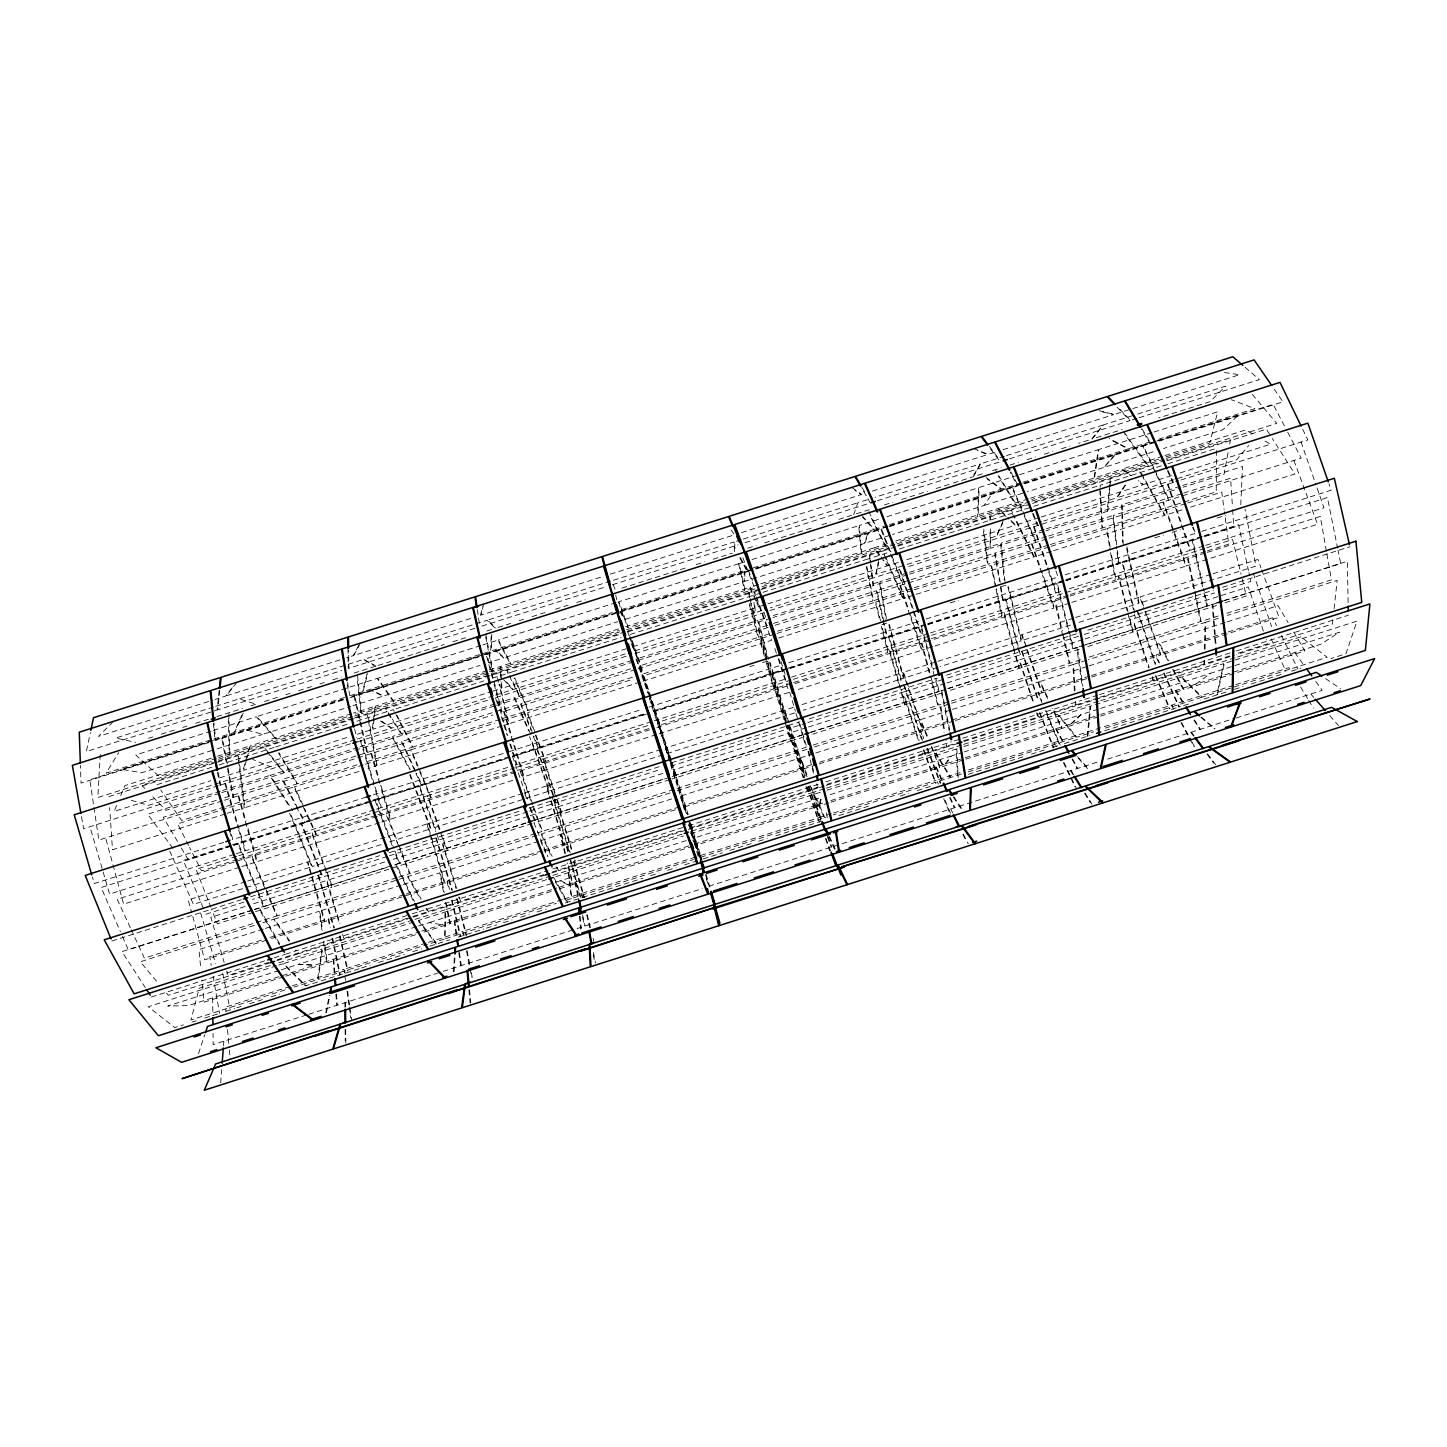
<?xml version="1.0" encoding="UTF-8"?>
<svg xmlns="http://www.w3.org/2000/svg" width="1447" height="1447" viewBox="0 0 1447 1447"><rect width="100%" height="100%" fill="white"/><g stroke="black" fill="none" stroke-linecap="round" stroke-linejoin="round"><path stroke-width="0.75" stroke-dasharray="5 3.75" d="M1216.529 450.505L1216.222 491.817L1102.542 527.938L1100.136 485.27L1165.739 464.451M1204.103 660.465L1203.976 664.933L1075.917 705.792L1075.664 701.433M1204.41 649.287L1205.134 622.463L1088.361 659.669M1204.736 660.266L1204.628 664.734L1234.454 655.22M1205.044 649.088L1205.785 622.246L1218.718 618.14M491.781 634.292L491.311 650.897L612.244 612.533M491.112 636.571L490.678 651.096L363.125 691.557L367.647 673.669M1240.766 504.768L1242.539 466.477L1182.398 485.577M100.277 754.339L97.799 797.55L216.272 759.946M453.454 971.859L454.557 954.061M454.087 971.661L455.045 956.087M220.686 1082.862L221.662 1069.767M223.489 1045.783L223.815 1041.424M1109.668 484.546L1107.208 511.352L1045.819 530.85M1109.867 482.321L1110.283 477.854L1033.267 502.308M1109.849 488.833L1107.787 511.171L1180.987 487.91M1110.048 486.59L1110.88 477.673L1164.274 460.725M1087.276 736.306L1090.043 706.281L963.286 746.706M1087.909 736.107L1090.694 706.064L1223.637 663.648L1216.746 694.994L1200.594 700.167M219.13 690.526L217.086 710.079L86.35 751.518L90.383 732.508M219.763 690.328L217.737 709.862L341.818 670.522M1332.922 619.605L1332.452 623.964L1236.57 654.55M1334.098 608.717L1337.173 580.392L1227.327 615.391M373.037 723.12L372.277 729.451L357.282 734.208M373.272 721.004L375.026 706.226L353.538 713.064M374.158 718.689L372.928 729.234L490.623 691.865M374.411 716.591L375.641 706.046L487.187 670.63M1228.069 452.658L1224.053 474.236L1183.158 487.223M1229.679 444.012L1230.475 439.707L1166.409 460.037M819.527 804.17L820.793 797.677L693.294 838.338M820.16 803.971L821.444 797.46M325.792 1012.81L329.301 995.572M326.443 1012.611L329.934 995.373M483.515 604.358L481.146 615.12L603.309 576.394M878.618 560.622L875.562 574.441L770.419 607.83M480.513 615.319L482.43 606.709M878.799 562.395L876.159 574.242L904.013 565.415M367.032 673.868L362.492 691.756L349.722 695.808M246.46 760.091L243.657 770.292L348.709 736.939M247.021 758.047L250.385 745.802L351.386 713.733M853.676 514.662L857.872 502.742L872.885 497.985M198.51 1053.615L204.751 1034.768M116.61 805.473L114.132 811.423L210.792 780.729M120.752 795.543L124.876 785.612L215.314 756.926M241.812 715.216L234.088 732.489L106.065 773.114L118.708 752.603M243.295 713.1L234.721 732.291L347.587 696.495M1003.151 521.083L996.115 536.15L906.148 564.728M1002.88 522.765L996.712 535.969L1041.623 521.698M358.729 645.326L353.177 655.672L346.719 657.716M360.267 643.409L353.81 655.473L476.208 616.675M973.777 475.068L980.198 463.962L875.037 497.298M973.306 476.732L980.813 463.763L1004.381 456.293M1125.024 485.251L1116.469 497.931L1043.757 521.029M1125.639 485.052L1117.066 497.75L1236.606 459.784L1248.833 445.423M945.217 764.07L950.806 756.184L827.793 795.434M945.85 763.871L951.457 755.985L962.219 752.549M236.783 682.55L226.238 695.898L344.567 658.403M232.207 687.759L225.605 696.116L215.006 699.462M1092.141 439.038L1103.536 424.857L1135.624 414.692M113.083 721.746L98.45 736.414L212.89 700.131M1070.69 724.025L1080.583 714.782L964.371 751.861M1071.305 723.826L1081.235 714.583L1098.418 709.084M1195.927 684.069L1210.759 673.253L1339.416 632.212L1320.93 644.186L1100.823 714.384M749.799 666.633L754.05 665.294M762.533 662.581L768.918 660.556L785.432 715.867L667.899 753.29L649.956 698.376M881.892 624.634L888.241 622.626L903.344 678.317L803.085 710.242M950.227 602.911L958.692 600.216M1001.035 586.759L1007.383 584.733L1021.057 640.84L940.134 666.615M1154.815 537.868L1163.406 535.137M1171.998 532.406L1180.589 529.674M1217.108 518.062L1225.699 515.331M223.688 842.389L94.272 883.556L92.391 877.099M366.2 797.08L232.877 839.477L230.959 833.056M373.344 794.801L504.261 753.163M509.254 751.59L642.052 709.356M649.16 707.095L781.706 664.951M788.796 662.69L921.088 620.618M926.026 619.045L1058.046 577.064L1055.93 570.751M1065.101 574.821L1194.752 533.599L1192.599 527.287M1201.788 531.356L1331.168 490.207L1328.997 483.931M230.29 845.392L183.281 860.35L204.099 910.109M232.424 844.722L300.813 822.963L322.193 877.189L252.375 899.437M643.336 714.04L537.018 747.846L556.1 802.705L661.17 769.243M786.698 668.442L771.866 673.144L788.651 728.637L805.744 723.193M788.814 667.754L888.404 636.083L901.047 681.157M925.61 624.254L888.983 635.902L901.626 680.976M927.762 623.567L1005.321 598.895L1019.846 655.003L945.162 678.788M1063.979 580.247L1005.9 598.714L1020.424 654.822L1082.193 635.161M1066.132 579.56L1122.058 561.78L1133.381 609.513M1202.077 536.331L1122.637 561.599L1134.991 613.673M1204.23 535.643L1238.578 524.718L1248.49 570.534M510.14 757.215L422.018 785.233L416.555 773.295M512.292 756.528L538.085 748.316L531.664 732.128M643.788 714.709L538.664 748.135L533.853 735.998M788.452 668.695L771.341 674.139L758.554 628.143L771.414 624.055M790.587 668.008L886.83 637.404L883.032 620.419M925.827 624.995L887.391 637.223L884.569 624.489M927.961 624.326L1002.681 600.559L999.768 583.322M1201.914 537.199L1118.929 563.588L1117.391 550.457M1204.031 536.511L1233.821 527.052L1232.645 509.29M231.484 846.079L101.163 887.517L120.39 931.723M233.618 845.392L237.887 844.035L257.457 892.112M370.758 801.783L238.574 843.818L256.426 887.716M505.491 758.915L375.695 800.209L392.481 844.397M646.357 714.113L512.564 756.672L527.504 799.051M653.465 711.852L782.646 670.775M789.773 668.496L920.853 626.804L934.509 676.509M927.961 624.543L1056.654 583.629L1069.134 633.641M1063.744 581.368L1057.323 583.412L1068.718 629.083M1065.896 580.681L1192.183 540.509L1203.488 590.864M1197.121 538.953L1192.853 540.31L1203.181 586.27M1205.677 536.222L1327.442 497.497L1337.589 548.16M234.197 854.417L109.574 894.065L89.877 826.544M236.349 853.73L244.941 850.999L238.683 829.963M374.303 809.85L245.628 850.782L225.569 783.442M376.455 809.162L380.742 807.806L374.357 786.824M507.698 767.416L381.411 807.589L361.008 740.43M651.53 721.655L516.941 764.486L510.447 743.541M654.333 720.769L786.535 678.715M791.455 677.142L921.269 635.848L899.437 569.431M928.323 633.605L921.938 635.631L900.106 569.214M930.439 632.936L1055.749 593.071L1048.605 571.71M1060.741 591.497L1056.419 592.854L1047.827 567.224M1069.351 588.748L1189.977 550.366L1167.422 484.329M1203.542 546.062L1190.646 550.167L1182.633 526.726M1205.695 545.374L1323.933 507.752L1316.553 486.518M236.657 856.389L196.05 869.303L210.792 907.052M238.791 855.702L311.467 832.586L324.074 866.265M515.222 767.76L427.86 795.561L441.444 833.599M517.339 767.091L542.914 758.952L561.671 814.136L534.178 822.891M647.713 725.616L543.493 758.771L556.462 796.971M791.111 680L774.145 685.39L785.956 723.898M793.227 679.312L888.639 648.961L898.605 683.328M929.408 635.993L889.2 648.781L900.432 687.434M931.524 635.323L1003.495 612.425L1012.954 646.918M1204.7 548.413L1118.73 575.761L1128.787 614.722M1206.852 547.726L1232.645 539.532L1241.074 574.278M237.525 859.464L201.513 870.931L189.593 847.399M239.641 858.795L315.898 834.539L302.188 804.785M375.677 815.511L316.477 834.358L304.594 808.566M377.794 814.842L430.663 798.02L418.129 767.923M515.132 771.142L431.242 797.84L411.183 749.691L494.874 723.084M517.284 770.473L545.248 761.574L534.178 731.929M648.889 728.583L545.808 761.393L527.649 712.684L632.61 679.33M791.509 683.219L774.398 688.663L766.874 662.672M793.661 682.532L887.843 652.561L881.277 626.298M1068.374 595.133L1002.228 616.169L996.44 588.603M1070.509 594.446L1115.311 580.193L1109.777 548.051M1205.333 551.56L1115.872 580.012L1111.079 552.157M1207.449 550.873L1228.756 544.108L1224.379 511.605M377.323 816.488L251.977 856.371L264.222 885.058M379.458 815.801L385.824 813.775L398.829 846.857M515.856 772.409L386.494 813.558L397.871 842.498M649.793 729.794L520.757 770.853L542.535 831.302L674.103 789.375M656.92 727.534L787.855 685.86M794.946 683.617L921.341 643.39L930.421 677.576M1068.049 596.725L1055.243 600.794L1062.315 630.946M1070.183 596.037L1187.571 558.687L1194.679 593.433M1205.261 553.061L1188.222 558.488L1194.444 588.875M1207.395 552.374L1320.297 516.452L1326.447 551.47M239.515 867.278L123.61 904.158L105.667 837.958M241.667 866.59L256.68 861.815L238.104 795.868M379.476 822.746L257.349 861.598L246.569 823.307M381.61 822.059L390.184 819.328L380.254 785.432M512.726 780.331L390.853 819.129L379.675 781M656.413 734.606L524.085 776.713L512.545 738.748M659.199 733.719L789.14 692.371M798.31 689.459L921.63 650.209L910.38 616.892M932.899 646.628L922.282 650.01L909.638 612.515M935.015 645.959L1053.85 608.138L1042.292 574.947M1069.586 603.128L1054.519 607.921L1041.496 570.588M1071.739 602.44L1185.835 566.139L1162.791 502.091M245.646 881.693L188.219 899.98L191.746 912.804M247.781 881.024L307.361 862.05L324.381 921.667L268.816 939.392M522.892 793.444L427.48 823.813L445.025 883.213L542.987 851.976M525.008 792.757L546.206 786.01L548.793 794.475M661.098 749.437L546.803 785.83L550.674 798.509M793.444 707.312L784.853 710.043L788.941 722.632M802.036 704.58L902.964 672.439L922.589 730.97L818.785 764.052M935.721 662.021L903.561 672.258L923.186 730.771L953.338 721.167M937.873 661.333L1021.492 634.708L1024.367 643.047M1073.439 618.176L1022.07 634.528L1042.202 692.824L1089.501 677.757M1075.591 617.489L1139.802 597.05L1142.75 605.352M1210.904 574.423L1140.381 596.869L1144.812 609.314M1213.038 573.736L1257.913 559.446L1260.934 567.712M381.086 844.596L312.353 866.482L290.956 814.86M389.677 841.865L430.483 828.878L409.664 774.778M663.033 754.828L549.589 790.948L530.959 738.549M794.548 712.955L786.01 715.668L770.148 662.491M938 667.284L903.941 678.137L889.417 624.579M1070.545 625.086L1021.654 640.659L1008.505 586.704M1079.046 622.373L1138.59 603.435L1126.309 546.93M111.835 940.984L241.378 899.727M250.566 896.814L379.729 855.683M389.026 852.717L522.222 810.302M529.349 808.023L662.292 765.698M671.535 762.75L799.938 721.854M809.162 718.924L937.312 678.1M946.519 675.17L1076.55 633.768M1087.855 630.168L1213.364 590.195M1222.534 587.283L1349.924 546.713M205.818 914.251L243.91 902.132M387.326 856.461L322.79 877.009L301.392 822.782L418.726 785.468L435.854 831.609M389.478 855.774L438.966 840.002L436.632 833.707M439.544 839.821L527.612 811.785M529.747 811.098L555.521 802.886L536.439 748.027L419.304 785.287L435.656 829.33M807.878 722.505L904.049 691.883M904.628 691.702L943.046 679.475M1084.328 634.473L1135.443 618.195L1133.905 611.683M1136.022 618.014L1214.702 592.944M1223.203 590.249L1250.841 581.441L1248.96 572.705M245.068 906.473L210.846 917.38L224.195 962.508M253.623 903.76L326.371 880.59L339.267 923.457M384.613 862.032L326.95 880.409L339.846 923.276M393.15 859.319L442.276 843.673L456.022 888.585M528.137 816.325L442.854 843.492L456.601 888.404M530.271 815.638L557.999 806.811L571.276 849.479M662.871 773.403L558.56 806.63L571.854 849.299M806.395 727.696L789.429 733.104L803.772 777.69M808.511 727.009L903.995 696.604L918.538 741.099M944.801 683.599L904.556 696.423L919.116 740.918M946.917 682.93L1018.941 659.995L1033.701 704.382M1082.953 639.61L1019.52 659.814L1034.261 704.201M1085.069 638.923L1133.706 623.44L1148.647 667.718M252.158 910.145L121.946 951.62L145.297 987.559M254.292 909.458L258.561 908.101L279.38 944.801M391.323 865.794L259.248 907.884L280.049 944.584M525.985 822.909L396.279 864.221L414.547 901.698M533.039 820.666L664.607 778.757M673.832 775.809L802.922 734.678M810.049 732.417L941.038 690.689L949.286 731.187M948.147 688.428L1076.749 647.46L1082.193 686.547M1083.839 645.199L1077.418 647.243L1082.862 686.33M1085.974 644.512L1212.17 604.321L1215.462 646.321M1221.395 601.391L1212.857 604.104L1216.113 646.104M1223.529 600.704L1347.338 561.255L1348.152 603.996M252.682 910.163L128.258 949.793L121.259 933.731M254.835 909.476L263.408 906.744L258.308 894.21M386.15 867.639L264.096 906.527L257.277 889.796M394.705 864.926L398.992 863.552L394.199 850.926M525.749 823.18L399.661 863.334L393.277 846.495M669.346 777.437L534.974 820.232L530.488 807.516M672.15 776.533L804.134 734.497M811.17 732.254L938.669 691.648L935.106 678.679M945.687 689.405L939.32 691.431L935.775 678.462M947.803 688.718L1072.932 648.871L1069.677 635.812M1218.338 602.549L1207.594 605.967L1203.669 588.459M1224.777 600.505L1340.682 563.57L1338.041 550.366M253.424 912.333L217.357 923.819L211.624 909.15M255.558 911.646L331.942 887.318L324.851 868.363M532.062 823.56L447.467 850.51L442.185 835.715M669.798 779.68L562.232 813.956L557.185 799.088M671.951 778.992L676.255 777.618L658.349 722.234M804.08 736.903L791.22 741.009L786.625 726.032M812.653 734.172L904.845 704.798L899.238 685.48M941.816 693.023L905.424 704.617L901.047 689.586M950.372 690.291L1018.869 668.478L1013.551 649.07M1079.281 649.233L1019.43 668.297L1015.306 653.212M1087.818 646.502L1132.712 632.212L1127.665 612.732M1216.475 605.515L1133.272 632.032L1129.347 616.892M1225.012 602.802L1246.355 596.001L1241.598 576.449M396.623 877.786L277.354 915.806L265.09 887.101M398.757 877.117L409.411 873.717L399.643 848.919M535.499 833.544L410.062 873.518L398.685 844.578M537.633 832.857L541.883 831.5L532.858 806.485M676.907 788.488L806.069 747.321L798.527 721.89M813.16 745.06L937.783 705.358L930.982 679.71M949.16 701.723L938.434 705.141L930.511 675.224M951.294 701.035L1069.243 663.468L1063.183 637.621M1080.602 659.832L1069.894 663.251L1062.822 633.099M1089.157 657.119L1200.467 621.649L1195.132 595.603M1218.211 615.988L1201.119 621.432L1194.896 591.045M1226.749 613.275L1331.439 579.903L1326.827 553.658M254.365 925.447L140.323 961.785L157.108 981.898M262.974 922.698L273.736 919.261L289.093 941.147M536.837 835.425L408.217 876.412L421.24 899.003M670.16 792.938L541.793 833.852L552.139 856.407M677.232 790.695L807.48 749.184M814.534 746.923L940.279 706.86L944.113 732.291M949.449 703.929L940.948 706.642L944.764 732.073M951.583 703.26L1072.842 664.625L1074.379 690.744M1086.227 660.357L1073.493 664.408L1075.031 690.545M263.318 929.064L198.926 949.594L200.88 969.309M265.47 928.377L319.136 911.284L321.994 930.692M401.163 885.13L319.733 911.085L322.591 930.511M403.297 884.461L439.725 872.848L443.65 892.781M538.718 841.286L440.322 872.65L444.265 892.6M540.852 840.617L560.098 834.467L564.981 854.092M671.734 798.889L560.712 834.286L565.596 853.911M813.612 753.67L800.842 757.74L807.625 776.732M815.746 753.001L920.021 719.774L927.726 738.422M950.353 710.097L920.618 719.575L928.323 738.241M952.47 709.428L1039.561 681.664L1048.207 700.004M1086.824 666.597L1040.158 681.465L1048.804 699.823M1088.94 665.927L1158.92 643.626L1168.091 660.899M1225.139 622.517L1159.517 643.427L1168.688 660.718M1227.255 621.848L1278.063 605.642L1288.119 622.626M261.364 940.17L209.706 956.63L211.226 965.366M269.974 937.421L328.089 918.899L329.88 927.527M403.894 894.734L328.686 918.7L330.477 927.328M406.046 894.047L446.888 881.024L448.932 889.561M541.865 850.746L447.467 880.843L449.511 889.38M544.018 850.058L565.47 843.221L567.767 851.668M679.565 806.847L566.048 843.04L568.364 851.487M811.152 764.902L802.615 767.615L805.454 775.881M819.689 762.171L920.003 730.192L923.096 738.368M1089.428 676.183L1038.367 692.462L1041.731 700.547M1091.544 675.514L1155.357 655.165L1158.975 663.16M1226.025 632.646L1155.954 654.985L1159.553 662.979M1228.141 631.959L1272.745 617.742L1276.616 625.647M266.682 940.062L204.714 959.813L192.342 914.938M545.121 851.306L564.276 845.193L549.444 796.573M675.423 809.759L564.873 844.994L551.325 800.625M684.521 806.865L803.356 768.972L787.674 720.733M816.669 764.74L803.953 768.791L789.628 724.73M955.49 720.479L1041.623 693.023L1025.091 645.127M1091.653 677.069L1160.44 655.129L1143.492 607.433M151.429 997.001L265.488 960.627M274.098 957.878L284.86 954.459M285.529 954.242L410.098 914.504M412.25 913.817L418.689 911.773M419.359 911.556L547.979 870.533M552.935 868.96L685.589 826.635M688.374 825.749L818.64 784.202M825.712 781.959L951.457 741.841M954.242 740.954L960.627 738.911M962.761 738.241L1081.886 700.239M1084.671 699.353L1097.423 695.284M1099.539 694.614L1216.312 657.372M1216.981 657.155L1234.219 651.656M1236.371 650.969L1348.369 615.246M268.744 962.4L228.011 975.405L226.745 971.1M277.336 959.668L343.789 938.47L342.505 934.183M344.368 938.289L410.731 917.109M412.865 916.439L459.965 901.409L458.645 897.14M543.873 874.639L460.544 901.228L459.224 896.959M552.428 871.926L575.942 864.42L574.604 860.151M681.049 830.885L576.503 864.239L575.183 859.97M818.514 787.041L807.878 790.442L806.522 786.191M827.015 784.328L922.698 753.815L921.323 749.582M923.276 753.634L961.495 741.443M963.612 740.774L1037.915 717.061L1036.504 712.846M1097.821 697.96L1038.476 716.88L1037.083 712.648M1099.937 697.273L1152.915 680.379L1151.505 676.165M1229.661 655.907L1153.494 680.199L1152.065 675.984M1238.126 653.212L1267.753 643.752L1266.306 639.556M270.39 962.725L168.304 995.301L165.519 991.937M276.775 960.699L298.046 953.917L295.495 950.263M411.201 917.814L298.697 953.7L296.129 950.064M413.336 917.145L428.185 912.406L426.015 908.626M545.374 875.019L428.837 912.189L426.666 908.427M551.741 872.993L558.09 870.967L556.209 866.862M685.607 830.289L558.741 870.75L556.86 866.663M688.392 829.402L817.175 788.326L816.09 783.967M824.229 786.065L817.808 788.127L816.741 783.768M826.382 785.377L946.338 747.122L945.705 742.89M957.679 743.505L946.989 746.923L946.031 740.557M964.1 741.461L1075.284 705.991L1075.031 701.632M270.245 965.565L199.18 988.229L190.968 1019.972L291.806 987.776M278.855 962.816L321.921 949.087L317.562 979.547L293.958 987.089M412.811 920.093L322.536 948.888L318.195 979.348L427.426 944.475M414.963 919.406L445.061 909.801L444.555 939.013L429.578 943.806M550.801 876.068L445.658 909.602L445.188 938.814L556.372 903.326M552.953 875.381L567.966 870.588L571.33 898.551L564.927 900.595M682.098 834.196L568.581 870.407L571.963 898.352L693.601 859.518M824.428 788.778L813.757 792.196L824.808 817.627L831.193 815.602M826.563 788.109L935.413 753.381L950.263 777.6L833.327 814.914M961.586 745.024L936.028 753.182L950.896 777.383L965.764 772.644M963.72 744.355L1057.468 714.456L1076.134 737.409L967.88 771.975M1098.49 701.361L1058.064 714.257L1076.749 737.21L1093.697 731.802M1100.606 700.692L1179.305 675.586L1201.752 697.309L1102.18 729.107M1235.105 657.788L1179.902 675.387L1202.385 697.11L1327.152 657.282L1300.925 636.789L1237.239 657.101M276.576 965.782L148.245 1006.714L174.816 1027.587L183.371 1024.856M278.71 965.095L282.997 963.738L305.335 985.913L359.525 968.64M413.878 921.974L283.666 963.521L305.986 985.714M546.659 879.613L418.834 920.401L436.922 943.914M555.847 876.683L683.436 835.986M690.472 833.743L822.059 791.762M827.033 790.171L956.178 748.985L957.552 777.726M279 970.521L167.689 1006.045L188.291 1005.593L419.739 931.741M281.152 969.834L298.281 964.371L314.487 965.33M416.447 926.677L298.932 964.172L315.12 965.131M418.581 925.99L429.271 922.589L441.733 924.723M429.922 922.372L553.622 882.905M555.757 882.236L560.025 880.861L567.477 884.605M686.276 840.58L560.676 880.662L568.092 884.406M1100.57 708.415L1210.126 673.452M421.873 931.054L556.806 888.006M558.94 887.318L691.485 845.03M694.253 844.162L822.62 803.157M830.759 800.589L963.991 758.047M965.221 757.685L1099.25 714.927M283.721 976.797L204.117 1002.192L201.965 980.27M285.873 976.11L326.751 963.069L323.567 941.491M415.416 934.762L327.366 962.87L324.182 941.292M424.007 932.031L449.764 923.801L445.405 901.644M551.144 891.461L450.379 923.602L446.454 903.67M559.718 888.711L572.578 884.623L567.152 862.81M693.023 846.169L573.193 884.424L567.767 862.629M828.824 802.85L818.152 806.25L810.627 785.16M830.94 802.163L939.7 767.471L931.144 746.724M963.72 759.802L940.315 767.272L931.741 746.525M965.854 759.114L1061.646 728.546L1052.041 708.162M1098.382 716.826L1062.261 728.347L1052.656 707.981M1100.498 716.156L1183.375 689.713L1172.179 668.586M290.105 986.492L225.497 1007.112L225.913 1011.616M292.258 985.805L343.934 969.309L345.489 980.379M426.214 943.046L344.531 969.11L345.146 973.542M428.366 942.359L462.769 931.38L463.601 935.721M562.069 899.672L463.347 931.181L464.198 935.54M564.221 898.985L581.387 893.504L582.436 897.791M695.537 857.076L581.983 893.324L583.032 897.61M818.622 817.79L831.428 813.702M833.562 813.015L936.064 780.313M960.084 772.626L936.643 780.114L938.343 784.184M968.622 769.913L1053.868 742.691L1055.785 746.688M1233.694 685.299L1172.088 704.96L1174.204 708.885M1235.81 684.63L1288.915 667.682L1291.249 671.535M700.637 857.275L824.193 817.844L813.142 792.377L691.268 831.265L698.503 857.962M191.945 1022.125L196.213 1020.75M204.769 1018.019L217.611 1013.931M225.985 1011.272L234.74 1008.469M236.874 1007.781L241.143 1006.407M249.571 1003.748L262.54 999.588M271.023 996.893L279.597 994.161M361.533 967.989L370.233 965.239M378.608 962.526L404.491 954.297M412.775 951.62L421.62 948.834M429.868 946.175L449.71 939.827M458.247 937.113L483.823 928.938M486.409 928.142L496.61 924.868M503.52 922.68L512.057 919.948M520.613 917.235L529.168 914.504M537.126 911.936L546.261 909.042M565.506 902.892L580.464 898.117L570.082 860.115M582.508 897.447L642.938 878.184M650.589 875.706L659.108 872.993M667.61 870.28L676.129 867.567M684.63 864.836L697.4 860.766M703.278 858.921L722.451 852.789M729.903 850.384L751.138 843.619M758.662 841.232L767.181 838.518M775.701 835.805L820.431 821.516M838.844 815.62L868.526 806.142M900.323 795.995L908.806 793.282M917.271 790.587L931.615 786.028M968.296 774.308L1022.74 756.908M1031.331 754.176L1044.246 750.052M1052.855 747.303L1059.584 745.169L1045.331 710.839M1064.413 743.631L1079.245 738.892M1081.361 738.223L1089.844 735.51M1104.676 730.789L1180.246 706.642M1183.664 705.557L1192.129 702.862M1225.989 692.064L1217.379 694.777L1224.307 663.45L1356.979 621.125L1345.963 653.737L1330.969 658.53M1234.436 689.351L1243.1 686.565M1251.366 683.961L1283.109 673.832M1291.556 671.119L1300.962 668.098M306.674 1014.962L213.161 1044.571L213.053 1033.429M308.79 1014.275L440.955 972.058M443.071 971.389L574.965 929.263M577.082 928.576L702.283 888.585M1097.025 762.243L708.542 886.342L705.376 875.652M1107.588 759.132L1234.598 718.309M1236.263 718.019L1322.214 690.309L1314.364 679.511M610.381 574.152L734.479 534.811L731.042 529.909M741.515 532.586L861.11 494.675L854.616 490.081M872.396 491.094L987.523 454.611L977.702 450.596M994.523 452.386L988.138 454.412L974.374 448.805M1003.042 449.691L1113.684 414.62L1101.854 411.726M213.65 706.968L115.597 738.06L135.692 742.329M215.784 706.281L239.225 698.847L255.974 704.183M239.858 698.666L363.269 659.525L373.706 665.331M610.706 581.097L487.711 620.076L495.905 628.107M613.474 580.211L734.081 541.974L734.425 552.465M741.153 539.749L734.696 541.793L735.004 552.284M743.306 539.062L857.257 502.941M1006.515 455.606L1102.921 425.056L1091.563 439.237L1078.648 443.325M1137.758 414.005L1225.446 386.204L1210.198 401.615L1158.685 417.948M474.851 628.342L348.872 668.297L348.637 650.372M481.905 626.117L605.515 586.921M612.551 584.697L738.042 544.904M745.078 542.679L870.334 502.959L861.526 487.838M877.443 500.716L1000.257 461.774L988.771 446.617M1009.5 458.844L1129.926 420.661L1116.216 406.227M1137.016 418.418L1130.577 420.462L1118.386 407.62M1139.169 417.731L1259.36 379.62L1244.438 366.76M148.516 738.259L152.785 736.903M161.341 734.19L174.165 730.12M182.702 727.407L186.989 726.068M195.526 723.355L208.35 719.286M216.905 716.572L242.553 708.433M251.091 705.738L255.377 704.382M264.494 701.488L277.299 697.418M285.837 694.723L290.105 693.366M298.643 690.653L311.431 686.602M319.968 683.888L324.237 682.532M332.774 679.837L341.311 677.124M354.099 673.072L375.442 666.307M378.173 665.439L390.943 661.388M399.462 658.674L444.193 644.494M452.712 641.799L465.482 637.747M486.789 631.001L493.174 628.975M498.021 627.437L510.791 623.386M519.292 620.691L523.543 619.334M532.044 616.639L546.93 611.918M555.431 609.223L568.183 605.19M576.702 602.495L585.203 599.782M621.921 588.151L687.723 567.278M696.206 564.583L704.707 561.888M713.19 559.211L732.291 553.152M747.719 548.25L756.202 545.573M764.667 542.878L813.413 527.432M821.878 524.736L830.361 522.06M838.844 519.364L851.541 515.331M856.407 513.794L869.34 509.688M884.406 504.913L893.034 502.181M901.644 499.45L916.711 494.675M918.863 493.988L927.491 491.257M936.1 488.525L951.167 483.75M953.338 483.063L972.71 476.913M977.611 475.358L984.05 473.314M992.66 470.582L1001.252 467.869M1009.861 465.138L1018.453 462.407M1027.063 459.676L1035.654 456.963M1044.246 454.231L1052.855 451.5M1061.447 448.769L1070.057 446.038M1096.428 437.681L1122.185 429.506M211.099 731.097L135.783 754.972L159.188 776.442L216.616 758.21M213.252 730.409L256.3 716.753L276.178 739.308L218.75 757.541M480.73 645.579L377.794 678.227L394.145 701.867L487.44 672.258M482.882 644.892L497.895 640.135L510.755 664.86L489.556 671.589M616.223 602.603L498.492 639.936L511.334 664.661L619.28 630.404M743.505 562.232L739.236 563.57L745.115 590.466L753.724 587.735M752.042 559.519L858.704 525.677L861.146 553.64L762.316 585.004M878.474 519.419L859.301 525.496L861.725 553.459L893.902 543.24M886.993 516.706L978.57 487.675L977.539 516.706L896.037 542.571M1017.44 475.34L979.167 487.476L978.118 516.507L1023.101 502.236M1019.556 474.67L1098.219 449.71L1093.751 479.807L1031.657 499.522M1151.884 432.689L1098.816 449.529L1094.33 479.626L1162.737 457.921M1154.001 432.02L1217.669 411.834L1209.764 442.999L1164.871 457.234M621.396 609.621L746.308 569.991L739.724 557.728M753.399 567.749L873.789 529.548L862.249 516.814M887.3 525.261L874.422 529.349L862.864 516.615M889.453 524.592L1001.035 489.195L987.234 478.993M1020.931 482.864L1001.668 488.977L986.131 477.528M1023.083 482.195L1128.027 448.896L1110.5 439.725M1150.039 441.914L1128.66 448.697L1109.162 438.513M1158.595 439.201L1254.802 408.669L1231.379 399.752M211.805 740.755L121.693 769.352L141.752 772.752L214.88 749.546M213.957 740.086L246.135 729.867L262.793 734.334L350.807 706.407M246.768 729.668L343.156 699.1M351.711 696.369L370.993 690.255L383.021 696.188L352.959 705.72M482.792 654.786L371.608 690.056L383.618 696.007L480.06 665.403M484.926 654.116L495.616 650.716L503.646 657.915L488.634 662.672M617.887 611.936L496.249 650.535L504.243 657.716L617.634 621.74M753.344 568.96L744.825 571.655L744.861 581.368L864.257 543.493L868.182 532.532L755.461 568.291M887.897 526.274L868.797 532.333L864.854 543.294L890.393 535.191M890.014 525.605L991.918 493.264M1022.197 483.66L992.533 493.083L984.05 505.473L892.528 534.522M1024.313 482.991L1115.438 454.087L1103.627 467.526L1027.135 491.799M1154.796 441.606L1116.053 453.888L1104.224 467.345L1155.14 451.175M1156.949 440.919L1238.741 414.963L1223.004 429.65L1163.623 448.498M213.197 740.611L89.823 779.752L93.494 804.333M215.332 739.942L221.717 737.916L227.089 766.621M343.391 699.317L222.368 737.699L233.546 797.297M486.065 654.044L354.678 695.736L360.086 719.72M615.717 612.913L486.717 653.845L493.011 677.522M620.673 611.339L749.419 570.498M756.51 568.255L880.735 528.842L892.021 557.837M887.789 526.599L881.386 528.625L891.063 553.496M889.941 525.912L1011.797 487.259L1023.282 513.848M1156.026 441.498L1143.257 445.549L1153.838 467.743M1158.161 440.829L1273.161 404.346L1286.672 430.229M208.639 742.637L81.05 783.116L80.417 765.409M343.048 700.004L215.693 740.412L214.011 723.048M350.084 697.761L479.228 656.793M486.355 654.532L615.264 613.637M620.22 612.063L748.877 571.239M755.967 568.997L882.236 528.933M889.326 526.69L1017.476 486.029L1010.205 472.066M1024.548 483.786L1150.329 443.885L1141.339 428.963M1150.998 443.668L1282.928 401.814L1272.908 387.235M217.032 748.859L262.196 734.533M984.647 505.292L1025.019 492.468M217.466 756.238L249.752 745.983L243.006 770.491L219.383 777.998M489.339 669.961L500.065 666.542L500.951 681.899M618.466 628.975L500.68 666.343L501.964 688.266L627.98 648.256M625.502 626.732L749.474 587.392L755.913 600.939M758.626 584.479L750.089 587.193L754.701 596.869M760.76 583.81L873.843 547.925L881.748 558.777M887.246 543.674L874.458 547.726L879.74 554.961M895.765 540.961L997.996 508.512L1008.866 519.22M1028.383 498.871L998.611 508.313L1006.389 515.964M1030.499 498.202L1121.931 469.19L1130.686 475.665M1162.863 456.185L1122.546 468.991L1131.301 475.466M1164.998 455.516L1245.632 429.922L1255.218 435.42M346.846 716.88L276.757 739.11L256.897 716.572L377.197 678.408L393.566 702.048L355.347 714.185M218.425 759.277L229.187 755.859L228.355 718.2M352.399 716.753L229.856 755.641L228.879 713.57M354.551 716.066L361.008 714.022L357.083 677.359M488.272 673.615L361.66 713.805L357.499 675.007M619.587 631.941L493.21 672.059L485.414 632.212M626.66 629.698L754.936 588.983M761.99 586.74L885.763 547.454L869.81 515.023M894.933 544.542L886.396 547.255L868.435 510.755M897.05 543.873L1016.319 506.016L998.376 476.208M1029.739 501.765L1016.97 505.817L995.645 470.42M1031.856 501.096L1146.657 464.65L1124.59 433.973M1164.274 459.061L1147.308 464.451L1122.619 430.157M1166.391 458.392L1276.742 423.356L1251.546 393.494M216.236 761.628L141.77 785.269L144.79 788.398M218.37 760.959L263.047 746.779L265.814 750.251M352.851 718.273L263.643 746.58L269.178 753.561M354.985 717.603L384.703 708.162L387.018 711.779M625.249 631.814L506.776 669.418L510.737 677.485M759.784 589.11L749.04 592.51L751.047 601.192M761.918 588.423L869.267 554.364L872.939 585.764L773.096 617.489M889.145 548.051L869.864 554.165L870.913 563.136M897.719 545.32L989.875 516.073L989.911 520.395M1024.711 505.021L990.472 515.874L990.508 520.215M108.869 796.592L237.869 755.641L244.272 807.878L227.269 813.286M354.388 718.653L238.502 755.443L244.941 807.661L359.507 771.251M356.523 717.983L367.267 714.565L376.473 765.861L367.99 768.556M489.99 675.622L367.9 714.366L377.142 765.662L501.964 725.978M492.125 674.935L496.411 673.578L498.51 682.333M497.063 673.38L621.052 634.021M628.107 631.778L754.014 591.805L757.07 600.252M895.856 546.785L883.086 550.837L884.859 554.979M897.972 546.116L1010.657 510.339L1014.51 518.116M1030.391 504.081L1011.29 510.14L1013.226 514.029M1032.507 503.411L1138.626 469.732L1141.846 475.448M1139.259 469.533L1158.649 463.366M1167.259 460.634L1266.36 429.18L1271.117 436.65M157.072 784.636L217.14 765.572M219.293 764.884L275.075 747.177M275.654 746.996L348.474 723.88M357.047 721.167L393.457 709.609L412.449 747.213L365.603 762.099M396.189 708.741L483.841 680.922M492.396 678.191L511.641 672.095M512.22 671.896L621.07 637.349M630.205 634.455L747.394 597.249M747.99 597.068L760.742 593.017M762.876 592.329L864.98 559.917M865.559 559.736L891.045 551.651M899.546 548.956L982.368 522.656M982.947 522.476L1031.711 506.993M1033.827 506.323L1099.557 485.469M1167.856 463.782L1216.547 448.317M492.758 691.196L501.313 688.465L501.078 684.087M632.9 646.7L758.68 606.745L756.835 602.874M765.698 604.52L759.313 606.546L755.623 598.805M767.832 603.851L887.011 566.012L883.05 560.586M898.261 562.431L887.644 565.795L881.06 556.769M906.763 559.736L1015.089 525.333L1010.422 520.739M1039.055 517.719L1015.722 525.134L1007.944 517.483M1041.171 517.049L1142.931 484.745L1137.686 480.856M1171.545 475.647L1143.582 484.528L1138.319 480.657M1180.155 472.916L1270.556 444.211L1264.805 440.919M269.63 766.874L148.408 805.364L129.434 799.757M355.148 739.706L270.227 766.675L252.592 759.368M357.264 739.037L391.233 728.257L378.246 719.485M493.554 695.754L391.83 728.058L380.724 720.534M495.67 695.085L512.636 689.694L503.665 679.656M625.213 653.954L513.233 689.514L505.781 681.139M761.827 610.562L755.388 612.606L754.629 602.133M218.461 785.703L83.655 828.733L81.303 815.62M220.613 785.016L356.052 742.004M357.716 741.696L493.355 698.395M626.135 656.233L496.158 697.508L507.843 735.185M634.998 653.628L763.962 612.678M769.967 610.544L899.799 569.539M908.716 566.482L1178.817 480.711M1180.951 480.024L1307.853 439.942L1302.101 428.041M220.45 791.129L147.703 814.227L173.17 848.647M222.585 790.442L269.667 775.502L289.689 807.119M357.843 747.484L270.263 775.303L292.638 810.646M359.977 746.815L392.01 736.632L409.284 769.099M494.964 703.929L392.625 736.433L411.907 772.734M497.099 703.26L514.155 697.834L528.589 730.934M631.833 660.465L514.77 697.635L530.977 734.877M764.758 618.231L758.409 620.257L768.502 659.362M773.259 615.536L879.306 581.857L885.98 619.66M907.432 572.922L879.903 581.658L886.957 621.704M909.548 572.252L1000.582 543.33L1004.218 579.976M1044.209 529.475L1001.197 543.131L1005.231 584.1M1046.362 528.788L1121.66 504.876L1122.583 542.336M1180.246 486.264L1122.275 504.677L1123.288 546.568M219.51 793.318L165.935 810.338L150.832 794.674M221.644 792.649L283.775 772.915L267.189 752.006M494.422 705.991L402.592 735.166L392.227 718.852M496.556 705.322L520.034 697.852L509.145 675.659M633.605 661.785L520.631 697.671L511.713 679.511M770.962 618.158L756.094 622.879L751.554 603.363M907.468 574.803L873.518 585.583L871.166 565.379M909.584 574.133L990.182 548.522L990.001 529.059M1043.685 531.519L990.761 548.341L990.58 528.86M216.327 800.408L163.258 817.266L180.242 846.133M224.81 797.713L282.129 779.499L295.405 804.966M630.711 668.767L521.047 703.604L533.057 733.973M773.566 623.386L876.43 590.702L882.561 618.303M909.096 580.319L877.009 590.521L884.099 622.355M911.248 579.65L994.668 553.134L999.407 581.151M1046.525 536.674L995.265 552.953L1000.709 585.293M1048.659 535.987L1112.725 515.638L1116.053 544.072M1181.53 493.771L1113.304 515.439L1117.138 548.268M1183.664 493.101L1230.583 478.197L1232.5 507.065M222.241 800.896L98.848 840.092L93.82 806.576M224.357 800.227L492.921 714.927M635.414 669.617L502.163 711.96L493.59 679.674M638.236 668.731L769.099 627.166M775.104 625.267L1047.103 538.845M1049.111 538.194L1301.215 458.102L1287.703 432.219M224.339 806.992L181.671 820.539L160.762 790.026M226.474 806.305L296.87 783.93L278.511 752.983M357.083 764.812L297.449 783.749L279.108 752.802M500.21 719.322L413.028 747.032L397.039 715.361M502.326 718.653L527.848 710.549L514.191 678.155M632.429 677.305L528.426 710.368L514.788 677.974M769.207 633.84L758.626 637.205L749.673 603.399M777.672 631.163L872.885 600.903L866.228 566.392M912.189 588.423L873.463 600.722L866.807 566.211M914.341 587.735L987.523 564.475L983.182 529.258M1048.243 545.175L988.084 564.294L983.761 529.077M1050.395 544.506L1101.963 528.119L1099.684 487.711M363.306 764.902L294.537 786.752L303.671 806.594M365.458 764.215L410.604 749.872L417.297 765.915M503.447 720.371L527.07 712.865L533.382 729.813M774.923 634.093L759.982 638.851L766.241 660.501M777.057 633.424L875.272 602.205L879.107 617.543M912.08 590.521L875.851 602.024L881.313 623.928M914.215 589.833L990.96 565.451L1001.668 616.35L888.404 652.38L881.856 626.117M1048.985 547.002L991.539 565.271L995.988 586.487M1051.119 546.333L1106.449 528.752L1109.397 545.899M1185.636 503.592L1107.027 528.571L1110.717 550.005M1187.752 502.923L1221.756 492.107L1224.09 509.434M225.153 813.956L112.486 849.769L109.628 807.661M504.117 725.291L508.422 723.934L499.034 684.521M640.135 682.08L509.091 723.717L499.667 684.322M642.92 681.193L771.577 640.298L757.83 602.35M778.649 638.055L902.783 598.606L886.866 561.382M914.106 595.006L903.434 598.389L885.745 557.041M916.258 594.319L1033.737 556.986L1015.468 520.07M1051.444 551.361L1034.388 556.769L1014.184 515.982M1053.579 550.674L1164.437 515.439L1142.931 477.347M1182.127 509.832L1165.088 515.241L1141.412 473.332M1190.628 507.119L1294.902 473.983L1272.311 438.513M1224.433 372.548L1239.645 374.701L1114.317 414.421L1098.526 410.568M376.039 666.108L363.884 659.344L487.096 620.275L495.308 628.287M1325.651 678.679L1340.573 688.772M851.994 487.585L861.743 494.476M1201.372 717.079L1215.028 728.745M1200.757 717.278L1214.413 728.944M1077.545 756.618L1088.795 769.062M1078.341 758.373L1089.555 770.835M1310.91 694.18L1313.804 697.472M1329.739 715.596L1338.439 725.49M270.553 755.298L284.372 772.716L402.013 735.347L388.176 713.588M418.147 920.618L436.271 944.131M989.404 446.418L999.624 459.893M1191.496 732.327L1194.173 735.926M1207.612 753.923L1215.661 764.74M1190.899 732.508L1193.576 736.107M1206.997 754.122L1213.707 763.13M1294.703 652.507L1303.874 665.114M289.744 940.948L274.405 919.062L407.548 876.629L420.589 899.22M953.862 796.791L963.413 811.134M953.247 796.99L961.586 809.542M391.07 717.025L385.318 707.963L506.161 669.599L508.15 673.651M1175.832 690.436L1185.202 705.214M1194.553 719.991L1200.395 729.216M1175.253 690.635L1184.605 705.413M1193.956 720.19L1199.798 729.415M1071.268 770.726L1073.584 774.452M1085.141 793.083L1092.069 804.261M1070.671 770.907L1072.969 774.633M1084.527 793.263L1090.296 802.579M1300.564 686.927L1307.563 698.485M1308.721 700.42L1313.388 708.126M1141.99 428.764L1149.877 441.805M1293.727 632.068L1304.905 650.933L1183.99 689.514L1172.775 668.387M181.363 848.069L188.164 859.608L304.612 822.583L296.436 806.92M862.159 487.639L866.572 495.2M555.196 881.404L566.971 902.403M553.713 877.37L567.604 902.205M1056.165 728.637L1064.395 743.776M1072.625 758.933L1077.762 768.393M1055.568 728.818L1063.798 743.975M1072.01 759.132L1077.147 768.592M1181.62 722.614L1191.152 740.267M1192.219 742.239L1196.452 750.089M1173.607 709.084L1171.491 705.159L1054.465 742.51L1056.364 746.507M1181.023 722.813L1188.439 736.541M1189.506 738.495L1193.739 746.345M740.339 557.529L746.959 569.792M1010.856 471.867L1018.145 485.812M298.046 808.692L282.726 779.318L401.398 741.624L421.439 785.414L305.19 822.402L299.059 810.646M188.598 845.446L177.674 823.886L293.94 786.933L301.265 802.814M950.824 809.199L952.759 813.051M963.413 834.214L968.26 843.836M962.798 834.413L966.668 842.118M1281.463 635.522L1297.905 669.093M395.592 864.438L413.878 901.915M1063.997 762.479L1076.405 788.452M1063.418 762.678L1074.85 786.643M1154.796 469.769L1169.212 500.029M1155.104 471.993L1142.605 445.766L1012.448 487.06L1022.161 509.543M1156.063 474.019L1168.561 500.246M620.021 611.249L623.241 618.014M130.32 927.69L117.189 899.256L251.308 856.588L265.307 889.362M131.243 929.734L144.374 958.167L276.684 916.005L266.176 891.424M541.124 834.069L551.488 856.606M613.022 584.606L615.554 590.159M415.651 771.305L401.995 741.425L520.45 703.785L530.868 730.102M936.299 766.874L942.811 781.145M950.245 797.46L954.911 807.643M935.703 767.073L942.214 781.344M949.648 797.641L954.297 807.842M1271.189 638.941L1285.931 671.426M829.493 836.511L835.534 849.805M1164.075 672.964L1179.45 706.914M1163.497 673.144L1178.853 707.113M828.878 836.692L834.901 850.004M1168.091 470.582L1173.481 482.611M1167.422 470.781L1172.812 482.828M169.733 851.071L193.428 904.339L311.756 866.681L289.509 812.979M631.145 643.481L634.419 651.023L754.791 612.786L753.851 600.234M1023.047 511.587L1036.323 542.263M1024.169 515.892L1035.654 542.462M885.98 559.32L882.453 551.036L754.647 591.606L766.874 625.339M1155.972 675.695L1169.899 708.469M1155.411 675.876L1169.303 708.668M1045.91 710.64L1060.181 744.988M945.126 800.444L951.059 814.679M943.679 798.599L950.462 814.878M1041.967 702.754L1037.788 692.643L920.581 730.012L923.692 738.187M1033.176 513.414L1038.186 525.587M1032.507 513.631L1037.517 525.804M533.871 822.674L547.961 856.877M540.653 840.996L545.628 853.061M1040.013 712.684L1053.904 747.828M1039.434 712.865L1053.307 748.009M891.877 555.558L903.163 584.57M892.817 559.917L902.494 584.769M748.298 569.973L752.35 580.428M742.799 557.638L754.122 586.885M410.261 774.597L431.079 828.679L548.992 791.147L529.62 736.65M927.545 748.388L940.713 783.116M926.966 748.587L940.116 783.315M375.008 800.426L393.403 848.828M816.217 805.201L821.679 819.816M827.919 836.511L831.826 846.965M815.62 805.382L821.082 820.015M827.322 836.71L831.211 847.146M326.208 870.298L312.046 832.405L427.281 795.741L439.363 829.565M327.004 872.396L332.503 887.138L446.888 850.691L440.105 831.663M1293.889 460.435L1317.566 524.23L1186.486 565.94L1163.442 501.892M1261.694 569.792L1279.058 617.326L1161.037 654.948L1145.554 611.394M923.837 749.727L936.064 783.116M923.258 749.908L935.486 783.297M618.375 601.916L627.745 627.727M520.088 771.052L532.116 804.405M826.038 838.482L830.488 850.89M819.508 822.113L818.043 817.971L700.402 855.521L701.668 859.735M825.441 838.663L829.891 851.089M807.01 776.912L800.245 757.939L680.886 795.977L686.059 813.142M810.031 785.359L817.537 806.449L695.772 845.301L689.297 823.849M627.401 631.127L628.902 635.305M629.644 637.404L637.874 660.429M524.592 792.902L526.835 799.269M529.819 807.733L534.305 820.449M1032.091 543.62L1040.773 568.508M1031.44 543.819L1041.569 572.867M1301.034 441.896L1315.811 484.383M763.998 612.461L766.91 620.853M636.083 659.108L647.786 693.041M1253.247 573.229L1271.606 626.623M1263.412 631.127L1248.273 586.939L1134.267 623.259L1149.225 667.537M808.982 786.209L821.028 821.335M804.858 776.062L802.018 767.814L684.431 805.292L686.999 813.648M808.403 786.408L819.726 819.454M649.848 697.092L636.698 658.91L757.794 620.456L766.783 655.202M1193.269 527.07L1195.421 533.382M1168.091 484.112L1181.91 524.592M632.321 640.659L643.626 673.759L758.065 637.385L749.076 603.58M631.742 640.84L643.047 673.94M1138.192 612.244L1155.574 663.612M1136.89 610.29L1155.719 665.946M900.504 585.42L908.933 610.417M899.853 585.637L909.693 614.794M807.48 786.842L818.857 820.521M806.901 787.023L818.279 820.72M650.264 696.712L639.9 665.837L757.975 628.342L770.763 674.32L655.093 711.11L650.951 698.756M639.321 666.036L648.292 692.769M648.998 694.831L654.514 711.291M1034.225 526.618L1047.122 565.09M1033.556 526.835L1047.881 569.575M1022.269 651.349L1038.801 701.017M1021.691 651.548L1038.223 701.198M643.318 675.912L659.633 725.182M904.809 686.475L922.481 740.394M903.561 684.576L921.884 740.593M778.884 658.692L787.078 683.798M649.377 698.575L667.32 753.471M774.832 648.437L777.545 656.811M778.233 658.91L788.47 690.291M786.987 718.634L784.256 710.242L665.927 747.9L686.602 813.323M670.413 759.277L654.55 710.459L771.269 673.343L788.072 728.818L672.475 765.644L671.101 761.393M653.954 710.658L669.129 757.342M669.834 759.458L671.896 765.825M780.982 661.532L785.142 674.411M671.318 760.399L658.91 722.053L773.584 685.571L784.075 719.792M672.005 762.533L676.816 777.437L790.641 741.19L784.744 721.926M788.525 725.797L804.586 775.701M787.928 725.978L804.677 777.961M803.212 777.871L788.85 733.285L674.085 769.84L688.247 814.534M805.943 786.372L807.299 790.623L692.299 827.304L690.942 823.054M671.336 763.112L687.669 814.715M690.364 823.234L691.72 827.485M665.331 748.099L683.925 807.046M690.924 824.012L702.121 860.133M700.873 858.198L689.694 822.077L701.144 859.59M553.966 800.498L570.227 852.717M552.085 796.501L569.648 852.916M495.489 697.725L498.094 706.1M501.331 716.554L507.173 735.383M509.778 743.758L516.272 764.685M683.852 805.491L686.421 813.829M688.989 822.185L700.547 859.789M436.397 837.94L452.423 890.285M435.818 838.12L451.826 890.466M504.225 711.327L511.912 736.65M503.556 711.544L523.434 776.93M360.321 740.647L373.724 784.726M706.118 874.476L709.916 887.101M699.805 855.702L701.09 859.916M705.521 874.657L708.686 885.184M680.289 796.176L684.811 811.188M688.7 824.048L695.175 845.5M318.629 875.435L334.402 927.925M318.051 875.616L333.823 928.106M224.9 783.659L238.05 827.847M229.639 831.121L232.189 839.694M799.811 723.807L806.721 747.122M789.736 692.227L795.38 711.291M796.013 713.425L797.894 719.774M695.917 843.583L700.33 858.541M200.663 913.003L215.567 963.503M695.32 843.782L699.1 856.606M371.626 753.453L379.06 778.866M370.957 753.67L379.639 783.315M764.414 656.359L759.404 639.031L643.897 675.731L660.194 725.001L773.819 688.844L765.047 658.53M574.17 861.254L584.461 897.683M573.591 861.435L583.883 897.882M238.773 795.669L245.954 821.191M1014.709 651.041L1004.055 612.244L1118.151 575.942L1127.104 610.58M921.54 626.605L933.405 669.816M570.679 859.934L581.061 897.936M690.671 831.464L693.439 841.72M929.933 673.09L922.01 643.173L1054.574 600.993L1062.677 635.468M486.644 656.196L493.499 682.025M494.06 684.178L501.494 712.177M457.234 898.551L466.603 935.305M456.637 898.732L466.024 935.504M1069.261 631.254L1073.602 648.654L1206.925 606.184L1203.976 593.053M808.692 751.138L810.302 757.667M812.436 766.367L814.046 772.897M808.023 751.355L813.395 773.096M587.247 914.739L590.412 927.581M593.053 938.289L594.102 942.576M586.65 914.92L589.815 927.78M354.605 728.854L356.667 737.409M452.079 900.052L460.761 936.336M451.482 900.233L460.164 936.516M615.698 595.006L617.218 601.554M340.081 935.902L348.058 970.81M339.502 936.1L347.461 971.009M360.592 721.89L367.99 754.592M354.009 695.935L367.321 754.809M575.418 882.037L578.782 897.357M582.616 914.848L585.022 925.791M574.821 882.218L578.655 899.727M582.49 917.235L584.407 925.99M1126.906 546.749L1139.169 603.236L1255.906 566.084L1245.035 509.181M218.081 772.192L220.812 785.178M217.412 772.409L220.125 785.395M332.701 938.126L340.262 974.808M332.105 938.307L339.665 974.989M941.726 690.472L949.956 730.97M826.327 812.87L827.594 819.201M222.748 973.343L229.856 1008.541M485.649 636.843L492.559 672.258M467.128 950.788L470.908 970.376M471.324 972.565L473.006 981.265M466.531 950.968L469.479 966.216M469.895 968.405L471.577 977.105M593.469 952.47L595.459 963.033M593.252 954.767L594.844 963.232M227.505 768.827L232.877 797.514M213.107 976.255L219.546 1013.334M1001.071 587.446L1003.259 600.378L1118.35 563.769L1116.306 546.261M347.569 682.206L349.722 695.555M347.262 684.648L347.985 689.098M454.72 920.545L457.216 937.602M459.404 952.524L461.286 965.312M454.105 920.744L456.601 937.801M458.789 952.723L460.671 965.511M347.642 991.249L351.693 1020.045M347.045 991.448L348.926 1004.724M349.233 1006.949L350.789 1018.019M477.383 609.585L478.27 616.042M478.577 618.176L479.482 624.634M469.515 989.857L470.763 1002.898M468.9 990.037L470.148 1003.097M213.342 723.265L215.024 740.611M580.084 916.15L581.278 928.847M579.469 916.349L580.645 929.064M227.541 1029.613L229.169 1047.628M229.368 1049.871L230.182 1058.878M333.787 959.144L335.143 976.58M336.5 994.017L337.332 1004.905M333.19 959.325L334.528 976.761M335.885 994.216L336.717 1005.104M956.847 748.768L958.203 777.509M347.967 648.346L348.221 668.496M212.673 997.779L212.854 1015.613M345.526 1002.554L345.562 1007.022M345.724 1029.414L345.833 1042.835M344.911 1002.753L344.947 1007.221M345.11 1029.613L345.2 1040.809M426.883 823.994L307.94 861.869L324.978 921.486L444.428 883.394L426.883 823.994M738.639 563.769L618.972 601.717L628.324 627.528L744.536 590.647L738.639 563.769M744.21 571.854L620.654 611.05L624.652 619.515L744.264 581.567L744.21 571.854M748.443 592.709L628.016 630.928L638.453 660.248L755.515 623.06L748.443 592.709"/><path stroke-width="1.5" d="M454.702 951.837L454.991 947.369L331.67 986.745L330.368 993.221M455.19 953.862L455.606 947.188L578.691 907.884L579.27 914.233M222.169 1063.238L223.326 1047.972M219.347 688.356L220.487 677.485L93.53 717.712L90.835 730.391M219.98 688.157L221.12 677.286L347.823 637.15L347.967 648.346M329.735 993.42L331.056 986.944L207.536 1026.393L205.456 1032.67M972.493 842.48L976.743 841.123M1098.436 802.217L1102.668 800.86M225.822 841.72L230.055 840.363M366.2 797.08L370.504 795.705M243.512 899.057L247.763 897.701M528.101 822.24L532.351 820.883M804.803 734.28L809.054 732.924M1218.338 602.549L1222.625 601.174M267.641 959.94L271.946 958.565M270.39 962.725L274.659 961.369M545.374 875.019L549.607 873.662M957.679 743.505L961.948 742.148M684.232 833.508L688.519 832.134M548.793 878.944L553.043 877.587M1096.5 733.376L1100.787 732.001M194.187 1036.993L200.536 1034.949M226.003 1026.827L232.352 1024.802M262.052 1015.306L268.418 1013.28M291.751 1005.828L300.234 1003.115M330.929 993.329L354.587 985.769M439.165 958.764L449.908 955.327M475.683 947.098L495.001 940.93M570.823 916.711L585.836 911.917M607.27 905.08L626.569 898.913M656.576 889.326L667.302 885.908M706.516 873.373L717.224 869.973M742.89 861.761L757.866 856.986M779.264 850.149L794.24 845.374M811.369 839.893L830.614 833.761M833.418 832.857L837.686 831.5M914.558 806.938L920.979 804.894M950.878 795.362L957.281 793.3M983.526 784.925L1002.699 778.793M1019.755 773.349L1038.946 767.236M1060.253 760.417L1075.175 755.66M1227.562 707.004L1240.296 702.935M1259.415 696.821L1270.032 693.439M1295.517 685.299L1306.135 681.899M1327.369 675.134L1337.987 671.734M427.426 962.979L431.712 961.604M563.245 919.605L567.531 918.248M698.792 876.321L703.079 874.947L701.596 874.947M1236.859 704.508L1241.092 703.152M210.575 1051.643L216.941 1049.6M242.463 1041.46L253.08 1038.06M278.602 1029.902L284.969 1027.876M310.472 1019.719L321.107 1016.337M442.71 977.485L446.942 976.128M468.774 969.146L479.355 965.764M500.535 958.999L511.135 955.617M532.315 948.852L538.664 946.826M574.676 935.323L578.909 933.966M581.658 933.08L601.011 926.912M618.213 921.413L633.261 916.602M659.054 908.354L669.816 904.936M713.443 890.99L737.048 883.448M754.213 877.967L773.53 871.799M794.982 864.944L810.013 860.133M836.384 851.704L840.671 850.348M849.244 847.598L864.239 842.805M889.941 834.593L913.509 827.069M926.351 822.963L949.919 815.439M1057.486 781.073L1063.907 779.029M1102.994 766.53L1122.203 760.399M1143.546 753.58L1158.486 748.804M1179.83 741.985L1190.501 738.585M1225.265 727.479L1233.785 724.748M1297.706 704.327L1304.091 702.283M1333.917 692.769L1340.302 690.725M342.613 1022.939L346.846 1021.582M466.061 983.49L470.293 982.151M589.2 944.149L593.505 942.775M956.141 826.87L960.41 825.514M329.138 1030.716L182.033 1078.666L457.433 989.712M585.474 948.798L315.12 1036.124M968.857 826.273L1238.994 740.864M1095.976 785.649L1370.074 698.955L1222.842 745.096M447.955 993.673L713.299 907.938L580.518 951.294M976.092 824.88L841.503 866.97L1107.66 782.827M474.29 607.27L478.595 605.913M870.985 502.76L875.29 501.385M1003.06 460.888L1007.347 459.531M1137.215 424.749L1141.502 423.392M211.19 719.177L215.44 717.821M1137.595 425.418L1141.864 424.061M352.779 743.27L357.029 741.913M1321.925 676.147L1316.336 672.367L1194.553 711.237L1199.672 715.614M1199.057 715.813L1193.938 711.436L1071.938 750.396L1076.152 755.063M1242.774 365.331L1232.826 356.776L1107.715 396.406L1115.33 404.418M1114.696 404.617L1107.082 396.605L981.735 436.307L988.12 444.735M1075.537 755.262L1071.323 750.595L949.105 789.61L952.687 794.982M1315.251 699.118L1325.398 710.658M987.487 444.934L981.12 436.506L855.539 476.298L861.055 485.74M1195.511 737.717L1203.578 748.533M1194.915 737.916L1202.963 748.714M1306.496 668.713L1311.742 675.912M1271.642 385.427L1254.097 359.905L1125.115 400.783L1140.869 426.883M952.054 795.181L948.49 789.809L826.056 828.896L828.643 834.593M146.527 989.441L150.217 995.12M1186.359 707.058L1189.868 712.611M1185.762 707.257L1190.447 714.637M1074.741 776.316L1081.669 787.494M1074.126 776.496L1081.054 787.674M1140.218 427.1L1124.464 400.982L995.247 441.95L1009.825 469.859M860.422 485.939L854.924 476.497L729.125 516.344L740.828 544.018M281.152 946.519L284.426 952.307M280.483 946.736L282.671 950.589M1065.426 745.675L1068.501 751.355M1064.829 745.874L1068.935 753.435M1009.156 470.076L994.595 442.149L865.125 483.171L877.804 511.732M953.736 814.968L959.542 826.526M953.139 815.167L958.927 826.707M415.506 903.67L417.423 907.613M414.837 903.887L417.731 909.801M1301.124 426.051L1280.016 382.388L1147.453 424.423L1167.204 468.575M943.733 783.189L947.459 791.346M943.137 783.388L946.863 791.527M828.028 834.792L825.441 829.095L702.79 868.254L703.839 872.27M1166.535 468.774L1146.784 424.64L1013.967 466.766L1032.344 511.388M877.135 511.931L864.474 483.388L734.75 524.483L751.68 570.353M732.67 526.437L728.492 516.543L602.458 556.48L610.417 585.366M736.83 536.312L739.345 542.245M1031.675 511.605L1013.298 466.965L880.228 509.163L897.212 554.273M549.607 860.911L552.103 866.934M548.956 861.11L550.602 865.143M111.003 938.94L85.21 875.399L224.484 831.121L249.083 894.97M832.658 854.037L840.906 875.091M831.229 852.138L836.999 866.862M249.77 894.752L225.189 830.904L364.192 786.698L387.579 850.872M896.543 554.49L879.559 509.38L746.236 551.651L766.078 609.693M822.457 821.896L826.364 832.351M821.86 822.095L824.971 830.451M688.428 836.637L696.658 858.758M691.34 842.461L693.583 848.503M751.029 570.57L734.117 524.682L604.159 565.867L618.068 612.75M388.266 850.637L364.879 786.481L503.61 742.383L525.804 806.847M831.229 852.97L835.679 865.378M1328.256 481.833L1307.871 423.157L1172.468 466.133L1192.563 524.972M526.491 806.63L504.298 742.166L642.757 698.141L664.444 765.011M1191.876 525.189L1171.799 466.35L1036.142 509.416L1055.912 568.418M765.409 609.91L745.567 551.868L611.972 594.229L630.693 655.003M669.527 777.184L684.847 822.33M668.858 777.401L684.883 824.591M1055.225 568.635L1035.455 509.633L899.528 552.79L918.99 611.954M918.302 612.171L898.84 553.007L762.659 596.236L784.527 664.046M649.16 713.226L669.328 775.086M648.473 713.443L669.346 777.437M665.132 764.794L643.445 697.924L781.615 653.99L801.439 719.069M782.483 660.031L761.972 596.453L625.502 639.773L648.799 713.045M769.189 622.644L779.571 654.876M631.073 654.659L644.711 697.743M646.339 707.999L624.833 639.99L488.091 683.4L506.613 743.071M508.566 751.807L487.404 683.617L350.409 727.118L368.605 786.951M630.024 655.22L611.303 594.446L477.456 636.897L490.262 683.472M621.125 620.528L625.683 635.396M628.287 643.915L631.525 654.532M802.759 720.95L782.302 653.773L920.202 609.929L938.85 675.315M619.171 616.476L625.665 637.747M627.618 644.114L631.525 656.866M367.918 787.168L349.722 727.335L212.456 770.907L230.326 830.904M702.935 863.949L704.201 868.146M711.182 891.316L714.999 903.941M701.723 862.032L703.622 868.345M710.586 891.497L714.402 904.14M789.338 682.749L792.558 693.493M793.86 697.78L798.364 712.81M229.639 831.121L211.768 771.124L74.213 814.788L91.758 874.965M700.963 860.694L704.11 871.383M617.417 612.949L603.508 566.084L473.296 607.342L480.241 637.801M700.366 860.875L702.88 869.43M616.422 604.774L618.9 613.365M711.219 892.853L719.955 923.222M710.604 893.034L719.34 923.421M939.519 675.098L920.889 609.712L1058.517 565.958L1075.971 631.652M609.766 585.565L601.825 556.679L475.575 596.67L477.076 607.433M489.592 683.689L476.787 637.096L342.686 679.62L354.081 726.72M490.75 687.922L492.486 694.289M806.883 737.97L808.584 744.246M809.705 748.425L811.405 754.701M812.527 758.879L814.227 765.156M817.049 775.628L818.188 779.806M816.379 775.827L817.519 780.023M1076.658 631.435L1059.204 565.741L1196.56 522.078L1212.839 588.061M703.224 872.469L702.175 868.453L579.306 907.685L579.885 914.034M707.456 888.548L708.505 892.564M1213.527 587.844L1197.248 521.861L1334.315 478.27L1349.436 544.578M353.412 726.937L342.017 679.837L207.644 722.451L217.629 770.039M479.572 638.018L472.644 607.541L342.197 648.889L347.208 680M579.741 901.734L581.188 908.282M578.655 899.727L581.043 910.669M216.96 770.256L206.975 722.668L72.35 765.354L80.923 813.431M950.39 733.104L951.692 739.507M949.72 733.322L951.023 739.706M589.472 931.343L591.877 944.023M588.875 931.542L591.262 944.204M346.557 680.199L341.546 649.088L210.864 690.508L213.794 720.877M457.523 939.736L458.464 946.139M456.926 939.935L457.867 946.32M1082.808 690.888L1083.713 697.4M1083.17 688.501L1084.364 697.183M476.443 607.631L474.942 596.869L348.456 636.951L348.618 648.147M467.634 970.268L469.099 985.497M467.019 970.467L468.484 985.696M213.143 721.094L210.195 690.707L79.259 732.2L80.345 763.202M1216.294 648.31L1216.638 652.742M1215.625 648.527L1216.149 655.147M335.306 978.751L335.813 985.298M334.709 978.95L335.216 985.497M1348.206 606.257L1348.278 610.743M212.872 1017.838L212.944 1024.53M345.562 1009.264L345.67 1022.703M344.965 1009.463L345.055 1022.884M1233.025 647.605L1232.211 692.95L1099.467 735.311L1096.555 691.123L1233.025 647.605M1233.712 647.388L1232.862 692.733L1365.353 650.427L1369.911 603.942L1233.712 647.388M970.557 787.62L969.671 810.519L839.477 852.12L836.022 830.578L970.557 787.62M971.226 787.403L970.322 810.32L1100.263 768.809L1105.526 744.518L971.226 787.403M465.319 984.159L462.317 1007.727L590.322 966.795L589.2 944.565L465.319 984.159M464.704 984.358L461.665 1007.944L333.407 1048.948L340.606 1024.006L464.704 984.358M1106.195 744.301L1100.914 768.592L1230.619 727.154L1240.224 701.506L1106.195 744.301M339.973 1024.205L332.774 1049.147L204.28 1090.224L215.657 1063.943L339.973 1024.205M1240.893 701.289L1231.252 726.955L1360.723 685.589L1374.65 658.584L1240.893 701.289M713.932 907.739L712.846 909.005L844.27 867.006L713.932 907.739M718.743 925.736L590.973 966.596L589.833 944.366L713.498 904.845L718.743 925.736M846.929 884.75L719.394 925.537L714.113 904.646L837.542 865.197L846.929 884.75M974.88 843.836L847.58 884.551L838.157 864.999L961.387 825.622L974.88 843.836M1102.596 803.013L975.531 843.637L962.002 825.423L1084.997 786.119L1102.596 803.013M1230.077 762.243L1103.229 802.796L1085.612 785.92L1208.408 746.688L1230.077 762.243M1357.322 721.565L1230.71 762.044L1209.023 746.489L1331.584 707.33L1357.322 721.565M243.801 895.367L104.22 939.808L134.155 993.836L271.023 950.191L243.801 895.367M383.799 850.782L244.507 895.132L271.71 949.974L408.307 906.419L383.799 850.782M523.507 806.286L384.486 850.565L408.976 906.202L545.302 862.738L523.507 806.286M662.943 761.9L524.194 806.069L545.989 862.521L682.043 819.129L662.943 761.9M802.09 717.585L663.63 761.665L682.731 818.912L818.514 775.61L802.09 717.585M940.966 673.361L802.778 717.368L819.201 775.393L954.731 732.182L940.966 673.361M1079.571 629.228L941.653 673.144L955.4 731.965L1090.658 688.826L1079.571 629.228M1217.886 585.185L1080.258 629.011L1091.345 688.609L1226.332 645.561L1217.886 585.185M1355.929 541.214L1218.573 584.968L1227.02 645.344L1361.754 602.386L1355.929 541.214M267.261 955.599L128.892 999.732L158.374 1035.745L292.927 992.805L267.261 955.599M406.046 911.339L267.948 955.382L293.596 992.588L427.896 949.72L406.046 911.339M544.56 867.169L406.734 911.122L428.565 949.503L562.594 906.708L544.56 867.169M682.803 823.072L545.248 866.934L563.263 906.491L697.038 863.787L682.803 823.072M820.775 779.083L683.49 822.855L697.689 863.57L831.211 820.955L820.775 779.083M958.457 735.166L821.462 778.848L831.88 820.738L965.131 778.197L958.457 735.166M1095.885 691.34L959.144 734.949L965.8 777.998L1098.798 735.528L1095.885 691.34M291.824 1004.345L155.95 1047.737L181.58 1062.315L313.004 1020.316L291.824 1004.345M428.095 960.826L292.493 1004.128L313.655 1020.117L444.826 978.208L428.095 960.826M564.113 917.398L428.764 960.609L445.495 977.991L576.412 936.173L564.113 917.398M699.86 874.06L564.782 917.181L577.064 935.956L707.746 894.21L699.86 874.06M835.335 830.795L700.529 873.843L708.397 893.993L838.826 852.319L835.335 830.795"/></g></svg>
